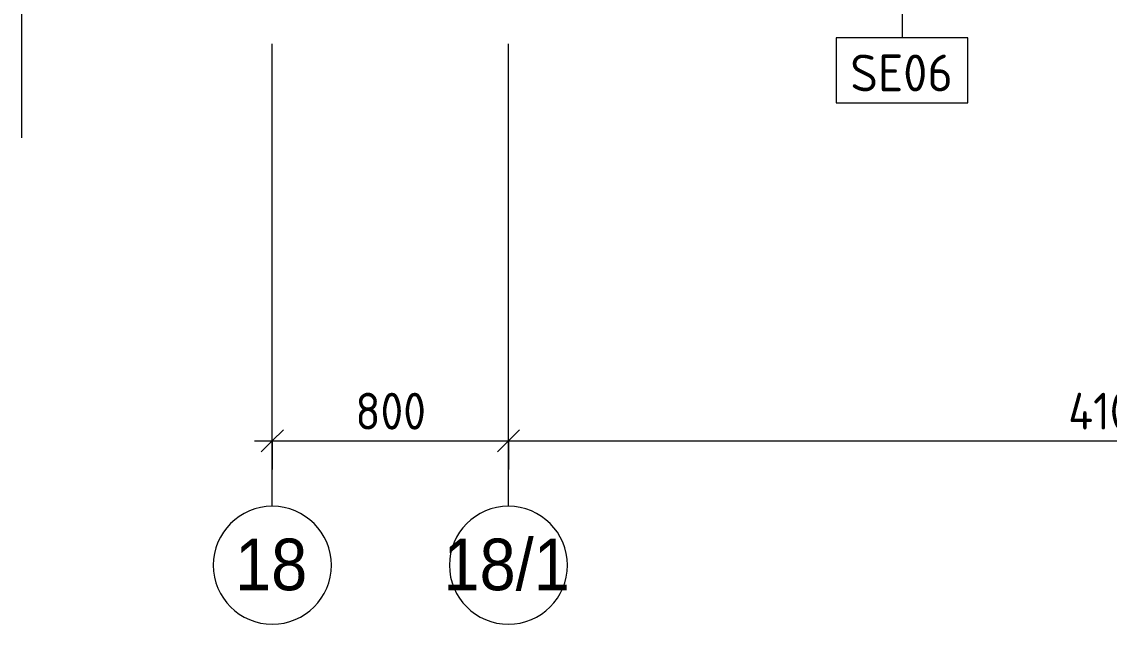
# Model space of a CAD drawing. Header units: millimetres. Extents: x 63482 to 319368, y -8553 to 29000.
# Drawn here: x 64811 to 68496, y -2306 to -263 of the extents above; entities that cross this region are included whole.
import ezdxf

# ---------------------------------------------------------------- set-up
doc = ezdxf.new("R2010")
doc.units = ezdxf.units.MM
doc.linetypes.add('Осевая', pattern=[1587.5, 317.5, -238.125, 793.75, -238.125])
for name, color, linetype, lineweight in [('A-ANNO-DIMS', 7, 'Continuous', 9), ('A-ANNO-DIMS-50', 7, 'Continuous', 9), ('A-DETL-GENF', 7, 'Continuous', 9), ('P-SANR-FIXT-IDEN', 7, 'Continuous', 9), ('Оси', 7, 'Continuous', 9), ('Оси-1', 7, 'Continuous', 20), ('Оси-2', 7, 'Осевая', 9)]:
    doc.layers.add(name, color=color, linetype=linetype, lineweight=lineweight)
doc.styles.add('Arial', font='arial.ttf', dxfattribs={"width": 0.9, "height": 175})
doc.styles.add('GOST Common', font='GOST_Common.ttf', dxfattribs={"height": 125})
doc.styles.add('ISOCPEUR', font='isocpeur.ttf', dxfattribs={"width": 0.9, "height": 125})
doc.dimstyles.new('ISO-2_5_0_9К_БОЛЬШОЙ', dxfattribs={"dimscale": 304.8, "dimtxt": 124.497647, "dimasz": 0.246063, "dimexe": 0.19685, "dimexo": 0.492126, "dimgap": 0, "dimtad": 1, "dimdec": 0, "dimrnd": 10, "dimzin": 0, "dimdsep": 46, "dimtxsty": 'ISOCPEUR', "dimblk1": 'OBLIQUE', "dimblk2": 'OBLIQUE', "dimsah": 1, "dimcen": 0.09, "dimdle": 0.19685, "dimazin": 0, "dimtfac": 1, "dimtdec": 4, "dimtix": 1, "dimtmove": 0, "dimatfit": 3, "dimfxl": 1, "dimtvp": 1, "dimtolj": 1, "dimtzin": 0, "dimarcsym": 2})

# ---------------------------------------------------------------- blocks, each defined once
blk = doc.blocks.new('DET_L_Линия разрыва - М100-31031408-Фрагмент 3_1')
at = {"layer": 'A-DETL-GENF'}
blk.add_line((9800, 0), (5200, 0), dxfattribs=at)
blk = doc.blocks.new('Ось сетки - D8-29747960-Фрагмент 3_1')
at = {"layer": 'Оси-1'}
for start, end in [(360, 180), (180, 360)]:
    blk.add_arc((0, 0), 4, start, end, dxfattribs=at)
blk = doc.blocks.new('М_сантехническая_рамка1 - В рамке-30590747-Фрагмент 3_1')
at = {"layer": 'P-SANR-FIXT-IDEN'}
for p, q in [((4.293, 2.24), (-4.639, 2.24)), ((-4.639, 2.24), (-4.639, -2.178)), ((4.293, -2.178), (4.293, 2.24)), ((-4.639, -2.178), (4.293, -2.178))]:
    blk.add_line(p, q, dxfattribs=at)
blk = doc.blocks.new('DIMBLOCK25-Фрагмент 3_1')
at = {"layer": 'A-ANNO-DIMS-50'}
for p, q in [((65660, -1781.6), (65660, -1624.6)), ((66460, -1781.6), (66460, -1624.6)), ((65600, -1684.6), (66460, -1684.6)), ((65660, -1684.6), (65660, -1781.6)), ((66460, -1684.6), (66460, -1781.6))]:
    blk.add_line(p, q, dxfattribs=at)
at = {"layer": 'A-ANNO-DIMS-50', "lineweight": 20}
for p, q in [((65660, -1684.6), (65697.5, -1647.1)), ((66460, -1684.6), (66497.5, -1647.1)), ((65660, -1684.6), (65622.5, -1722.1)), ((66460, -1684.6), (66422.5, -1722.1))]:
    blk.add_line(p, q, dxfattribs=at)
at = {"layer": 'A-ANNO-DIMS-50', "color": 0, "insert": (65941.5, -1521.3), "char_height": 125, "width": 284.429, "attachment_point": 1, "line_spacing_factor": 1.149209, "style": 'ISOCPEUR'}
blk.add_mtext('800', dxfattribs=at)
blk = doc.blocks.new('_Oblique')
at = {"color": 0, "linetype": 'ByBlock', "lineweight": -2}
blk.add_line((-0.5, -0.5), (0.5, 0.5), dxfattribs=at)
blk = doc.blocks.new('DIMBLOCK26-Фрагмент 3_1')
at = {"layer": 'A-ANNO-DIMS-50'}
for p, q in [((66460, -1781.6), (66460, -1624.6)), ((70560, -1781.6), (70560, -1624.6)), ((66460, -1684.6), (70560, -1684.6)), ((66460, -1684.6), (66460, -1781.6)), ((70560, -1684.6), (70560, -1781.6))]:
    blk.add_line(p, q, dxfattribs=at)
at = {"layer": 'A-ANNO-DIMS-50', "lineweight": 20}
for p, q in [((66460, -1684.6), (66497.5, -1647.1)), ((70560, -1684.6), (70597.5, -1647.1)), ((66460, -1684.6), (66422.5, -1722.1)), ((70560, -1684.6), (70522.5, -1722.1))]:
    blk.add_line(p, q, dxfattribs=at)
at = {"layer": 'A-ANNO-DIMS-50', "color": 0, "insert": (68356.8, -1521.3), "char_height": 125, "width": 367.747, "attachment_point": 1, "line_spacing_factor": 1.149209, "style": 'ISOCPEUR'}
blk.add_mtext('4100', dxfattribs=at)

msp = doc.modelspace()

# ---------------------------------------------------------------- linework, layer by layer
at = {"layer": 'P-SANR-FIXT-IDEN'}
msp.add_line((67793.8, 151), (67793.8, -318), dxfattribs=at)
at = {"layer": 'Оси'}
for p, q in [((65660, -1906.3), (65660, -656.3)), ((66460, -1906.3), (66460, -656.3))]:
    msp.add_line(p, q, dxfattribs=at)
at = {"layer": 'Оси-2'}
for p, q in [((65660, -656.3), (65660, 7892.8)), ((66460, -656.3), (66460, 7892.8))]:
    msp.add_line(p, q, dxfattribs=at)

# ---------------------------------------------------------------- block references
at = {"layer": 'A-DETL-GENF', "rotation": 270.0000000000003}
msp.add_blockref('DET_L_Линия разрыва - М100-31031408-Фрагмент 3_1', (64810.9, 9142.8), dxfattribs=at)
at = {"layer": 'P-SANR-FIXT-IDEN', "xscale": 49.99999999999998, "yscale": 49.99999999999998, "zscale": 49.99999999999998}
msp.add_blockref('М_сантехническая_рамка1 - В рамке-30590747-Фрагмент 3_1', (67802.4, -430), dxfattribs=at)
at = {"layer": 'Оси-1', "xscale": 49.99999999999998, "yscale": 49.99999999999998, "zscale": 49.99999999999998}
for p in [(65660, -2106.3), (66460, -2106.3)]:
    msp.add_blockref('Ось сетки - D8-29747960-Фрагмент 3_1', p, dxfattribs=at)

# ---------------------------------------------------------------- texts
at = {"layer": 'P-SANR-FIXT-IDEN', "insert": (67618.1, -374.6), "char_height": 125, "width": 444.937, "attachment_point": 1, "style": 'GOST Common'}
msp.add_mtext('SE06', dxfattribs=at)
at = {"layer": 'Оси', "char_height": 175, "attachment_point": 1, "style": 'Arial'}
for s, insert, width in [('18', (65533.7, -2015.9), 303.038), ('18/1', (66239.9, -2015.9), 530.316)]:
    msp.add_mtext(s, dxfattribs=dict(at, insert=insert, width=width))

# ---------------------------------------------------------------- dimensions: what is measured, and where the dimension line sits
at = {"layer": 'A-ANNO-DIMS'}
for base, p1, p2, override, picture, middle in [((66460, -1684.6), (65660, -1631.6), (66460, -1631.6), {"dimpost": '<>', "dimfxl": 800}, 'DIMBLOCK25-Фрагмент 3_1', (66060, -1622.1)), ((70560, -1684.6), (66460, -1631.6), (70560, -1631.6), {"dimpost": '<>', "dimfxl": 4100}, 'DIMBLOCK26-Фрагмент 3_1', (68510, -1622.1))]:
    dim = msp.add_linear_dim(base=base, p1=p1, p2=p2, dimstyle='ISO-2_5_0_9К_БОЛЬШОЙ', override=override, dxfattribs=at)
    dim.commit()
    dim.dimension.update_dxf_attribs({"geometry": picture, "text_midpoint": middle})

doc.saveas('drawing.dxf')
